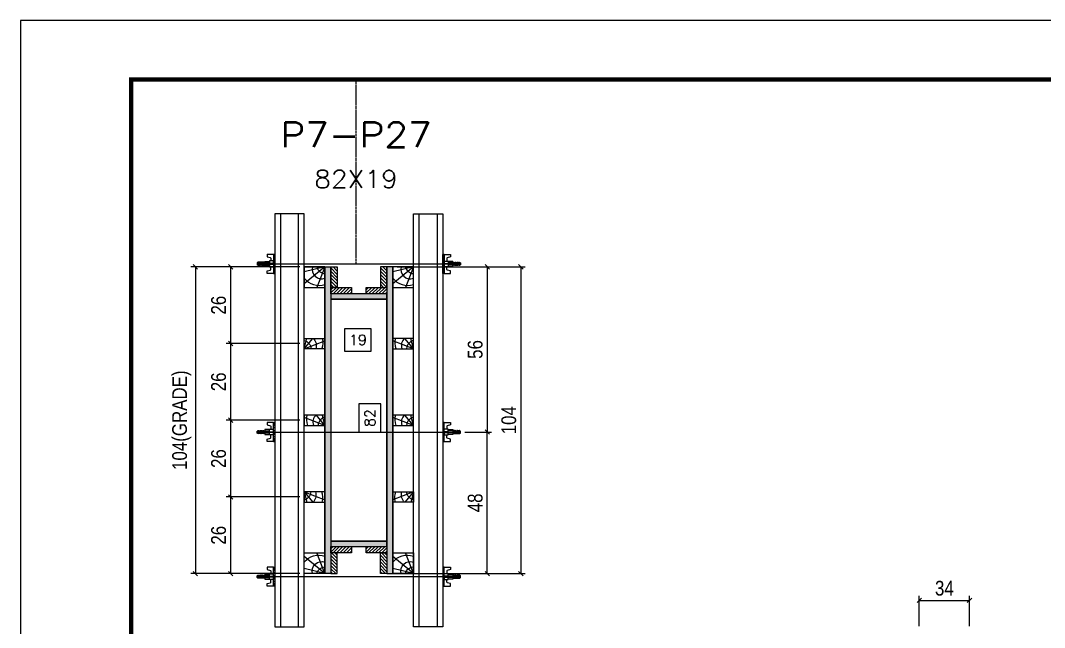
# Model space of a CAD drawing. Extents: x 808 to 7089, y -98 to 17032.
# Drawn here: x 808 to 1502, y 14324 to 14735 of the extents above; entities that cross this region are included whole.
import ezdxf
from ezdxf.enums import TextEntityAlignment as Align

# ---------------------------------------------------------------- set-up
doc = ezdxf.new("R2010")
doc.units = 0
doc.linetypes.add('DASHED', pattern=[0.75, 0.5, -0.25])
doc.linetypes.add('HIDDEN', pattern=[0.375, 0.25, -0.125])
for name, color, linetype in [('CHAPA', 1, 'Continuous'), ('COTA', 241, 'Continuous'), ('Cota Seção (2x)', 241, 'Continuous'), ('MEIO_PONT', 93, 'Continuous'), ('Painéis', 200, 'Continuous'), ('SARRAFO', 251, 'Continuous'), ('Texto de Titulo', 7, 'Continuous'), ('Texto Qtd Sarr', 242, 'Continuous')]:
    doc.layers.add(name, color=color, linetype=linetype)
for name, color, linetype, lineweight in [('Folhas', 255, 'Continuous', 9), ('Hachura', 251, 'Continuous', 9), ('Madeira', 126, 'Continuous', 18), ('Perfil Metálico', 224, 'Continuous', 18), ('SARRAFO DE PRESSAO', 251, 'DASHED', 9), ('Texto Seção', 7, 'Continuous', 15)]:
    doc.layers.add(name, color=color, linetype=linetype, lineweight=lineweight)
doc.styles.add('COTA TECNICA', font='techl___.ttf', dxfattribs={"height": 10})
doc.styles.add('COTA TECNICA 2X', font='techl___.ttf', dxfattribs={"height": 10})
doc.styles.add('ROMANS', font='romans.shx')
doc.dimstyles.new('PAINEL', dxfattribs={"dimtxt": 10, "dimasz": 3, "dimexe": 3, "dimexo": 3, "dimgap": 3, "dimtad": 1, "dimdec": 1, "dimzin": 12, "dimdsep": 46, "dimtxsty": 'COTA TECNICA', "dimblk1": 'OBLIQUE', "dimblk2": 'OBLIQUE', "dimsah": 1, "dimcen": 0.9, "dimclrd": 4, "dimclre": 4, "dimclrt": 240, "dimadec": 1, "dimazin": 3, "dimtfac": 1, "dimtdec": 1, "dimtmove": 0, "dimatfit": 3, "dimfxl": 1, "dimtolj": 1, "dimtzin": 12, "dimarcsym": 0})
doc.dimstyles.new('SECAO PILAR', dxfattribs={"dimtxt": 10, "dimasz": 3, "dimexe": 3, "dimexo": 3, "dimgap": 3, "dimtad": 1, "dimdec": 1, "dimlfac": 0.5, "dimzin": 12, "dimdsep": 46, "dimtxsty": 'COTA TECNICA 2X', "dimblk1": 'OBLIQUE', "dimblk2": 'OBLIQUE', "dimsah": 1, "dimcen": 0.9, "dimclrd": 256, "dimclre": 256, "dimclrt": 256, "dimadec": 1, "dimazin": 3, "dimtfac": 1, "dimtdec": 1, "dimtmove": 0, "dimatfit": 3, "dimfxl": 1, "dimtolj": 1, "dimtzin": 12, "dimarcsym": 0})
doc.dimstyles.new('SECÇÃO 2', dxfattribs={"dimtxt": 7, "dimasz": 6, "dimexe": 0.18, "dimexo": 2, "dimgap": -4, "dimtad": 3, "dimdec": 1, "dimlfac": 0.5, "dimzin": 12, "dimdsep": 46, "dimtxsty": 'ROMANS', "dimblk": 'ARCHTICK', "dimcen": 0.09, "dimse1": 1, "dimse2": 1, "dimsd1": 1, "dimsd2": 1, "dimclrd": 180, "dimclre": 5, "dimclrt": 1, "dimadec": 0, "dimazin": 3, "dimtfac": 1, "dimtdec": 1, "dimtofl": 0, "dimtmove": 0, "dimatfit": 3, "dimldrblk": 'ARCHTICK', "dimfxl": 1, "dimtolj": 1, "dimtzin": 0, "dimarcsym": 0})
pattern_1 = [(135, (-21872.9149, 23863.277), (-1.12253202, -1.12253202), [])]
pattern_2 = [(135, (-21872.9149, 23692.277), (-1.12253202, -1.12253202), [])]

# ---------------------------------------------------------------- blocks, each defined once
blk = doc.blocks.new('9999999999')
at = {"layer": 'Folhas'}
blk.add_lwpolyline([(98138.98, 34190.21), (99623.98, 34190.21), (99623.98, 35240.21), (98138.98, 35240.21)], close=True, dxfattribs=at)
at = {"layer": 'Folhas', "color": 30, "const_width": 3}
blk.add_lwpolyline([(98213.98, 34230.21), (99583.98, 34230.21), (99583.98, 35200.21), (98213.98, 35200.21)], close=True, dxfattribs=at)
blk = doc.blocks.new('*D168')
at = {"layer": 'Cota Seção (2x)', "color": 180, "lineweight": -2, "transparency": 16777216}
for p, q in [((1052.49, 14475.49), (1037.49, 14475.49)), ((1037.49, 14475.49), (1037.49, 14456.16)), ((1052.49, 14456.16), (1052.49, 14475.49)), ((1037.49, 14456.16), (1052.49, 14456.16))]:
    blk.add_line(p, q, dxfattribs=at)
at = {"layer": 'Defpoints', "color": 0, "transparency": 16777216}
for p in [(1018.49, 14546.33), (1018.49, 14382.33), (1056.49, 14382.33)]:
    blk.add_point(p, dxfattribs=at)
at = {"layer": 'Cota Seção (2x)', "color": 1, "transparency": 16777216, "insert": (1044.99, 14465.82), "char_height": 7, "attachment_point": 5, "rotation": 90, "style": 'ROMANS'}
blk.add_mtext('\\A1;82', dxfattribs=at)
blk = doc.blocks.new('_ArchTick')
at = {"color": 0, "linetype": 'ByBlock', "const_width": 0.15}
blk.add_lwpolyline([(-0.5, -0.5), (0.5, 0.5)], dxfattribs=at)
blk = doc.blocks.new('_Oblique')
at = {"color": 0, "linetype": 'ByBlock', "lineweight": -2}
blk.add_line((-0.5, -0.5), (0.5, 0.5), dxfattribs=at)
blk = doc.blocks.new('*D169')
at = {"layer": 'Cota Seção (2x)', "lineweight": -2, "transparency": 16777216}
for p, q in [((1063.49, 14568.33), (1150.27, 14568.33)), ((1147.27, 14568.33), (1147.27, 14360.33)), ((1063.49, 14360.33), (1150.27, 14360.33))]:
    blk.add_line(p, q, dxfattribs=at)
at = {"layer": 'Defpoints', "color": 0, "transparency": 16777216}
for p in [(1060.49, 14568.33), (1060.49, 14360.33), (1147.27, 14360.33)]:
    blk.add_point(p, dxfattribs=at)
at = {"layer": 'Cota Seção (2x)', "lineweight": -2, "transparency": 16777216, "xscale": 3, "yscale": 3, "zscale": 3}
for p, rotation in [((1147.27, 14568.33), 90), ((1147.27, 14360.33), 270)]:
    blk.add_blockref('_Oblique', p, dxfattribs=dict(at, rotation=rotation))
at = {"layer": 'Cota Seção (2x)', "transparency": 16777216, "insert": (1139.17, 14464.33), "char_height": 10, "attachment_point": 5, "rotation": 90, "style": 'COTA TECNICA 2X'}
blk.add_mtext('\\A1;104', dxfattribs=at)
blk = doc.blocks.new('*D170')
at = {"layer": 'Cota Seção (2x)', "lineweight": -2, "transparency": 16777216}
for p, q in [((1097.49, 14568.33), (1127.5, 14568.33)), ((1124.5, 14568.33), (1124.5, 14456.26)), ((1109.29, 14456.26), (1127.5, 14456.26))]:
    blk.add_line(p, q, dxfattribs=at)
at = {"layer": 'Defpoints', "color": 0, "transparency": 16777216}
for p in [(1094.49, 14568.33), (1106.29, 14456.26), (1124.5, 14456.26)]:
    blk.add_point(p, dxfattribs=at)
at = {"layer": 'Cota Seção (2x)', "lineweight": -2, "transparency": 16777216, "xscale": 3, "yscale": 3, "zscale": 3}
for p, rotation in [((1124.5, 14568.33), 90), ((1124.5, 14456.26), 270)]:
    blk.add_blockref('_Oblique', p, dxfattribs=dict(at, rotation=rotation))
at = {"layer": 'Cota Seção (2x)', "transparency": 16777216, "insert": (1116.39, 14512.29), "char_height": 10, "attachment_point": 5, "rotation": 90, "style": 'COTA TECNICA 2X'}
blk.add_mtext('\\A1;56', dxfattribs=at)
blk = doc.blocks.new('*D171')
at = {"layer": 'Cota Seção (2x)', "lineweight": -2, "transparency": 16777216}
for p, q in [((1109.29, 14456.26), (1127.5, 14456.26)), ((1124.5, 14360.33), (1124.5, 14456.26)), ((1097.49, 14360.33), (1127.5, 14360.33))]:
    blk.add_line(p, q, dxfattribs=at)
at = {"layer": 'Defpoints', "color": 0, "transparency": 16777216}
for p in [(1106.29, 14456.26), (1124.5, 14456.26), (1094.49, 14360.33)]:
    blk.add_point(p, dxfattribs=at)
at = {"layer": 'Cota Seção (2x)', "lineweight": -2, "transparency": 16777216, "xscale": 3, "yscale": 3, "zscale": 3}
for p, rotation in [((1124.5, 14456.26), 90), ((1124.5, 14360.33), 270)]:
    blk.add_blockref('_Oblique', p, dxfattribs=dict(at, rotation=rotation))
at = {"layer": 'Cota Seção (2x)', "transparency": 16777216, "insert": (1116.4, 14408.29), "char_height": 10, "attachment_point": 5, "rotation": 90, "style": 'COTA TECNICA 2X'}
blk.add_mtext('\\A1;48', dxfattribs=at)
blk = doc.blocks.new('*D172')
at = {"layer": 'Cota Seção (2x)', "color": 180, "lineweight": -2, "transparency": 16777216}
for p, q in [((1045.88, 14526.23), (1027.88, 14526.23)), ((1027.88, 14526.23), (1027.88, 14511.23)), ((1045.88, 14511.23), (1045.88, 14526.23)), ((1027.88, 14511.23), (1045.88, 14511.23))]:
    blk.add_line(p, q, dxfattribs=at)
at = {"layer": 'Defpoints', "color": 0, "transparency": 16777216}
for p in [(1018.49, 14546.33), (1056.49, 14546.33), (1056.49, 14507.23)]:
    blk.add_point(p, dxfattribs=at)
at = {"layer": 'Cota Seção (2x)', "color": 1, "transparency": 16777216, "insert": (1036.88, 14518.73), "char_height": 7, "attachment_point": 5, "style": 'ROMANS'}
blk.add_mtext('\\A1;19', dxfattribs=at)
blk = doc.blocks.new('titulo1')
at = {"layer": 'Defpoints', "color": 252, "linetype": 'HIDDEN', "ltscale": 2}
blk.add_line((0, 0), (0, 125), dxfattribs=at)
at = {"layer": 'Defpoints', "style": 'ROMANS', "oblique": 15}
blk.add_attdef('FOLHA', text='', height=10, dxfattribs=at).set_placement((0, 15.58), align=Align.MIDDLE_CENTER)
at = {"layer": 'Texto Qtd Sarr', "color": 3, "style": 'ROMANS', "oblique": 15}
for tag, height, p in [('TITULO', 17, (0, 71.45)), ('SEÇÃO', 12, (0, 41.55))]:
    blk.add_attdef(tag, text='', height=height, dxfattribs=at).set_placement(p, align=Align.MIDDLE_CENTER)
blk = doc.blocks.new('PONTALETE')
at = {"layer": 'Madeira'}
for q in [(2.71, 7), (7, 5.76), (7, 1.74)]:
    blk.add_line((0, 0), q, dxfattribs=at)
blk.add_lwpolyline([(0, 0), (7, 0), (7, 7), (0, 7)], close=True, dxfattribs=at)
for centre, radius, start, end in [((2.04, 0.06), 6.23, 37.2818, 109.0913), ((1.09, 0.9), 3.19, 343.603, 109.9847), ((-0.21, -0.78), 3.09, 14.6322, 86.0383)]:
    blk.add_arc(centre, radius, start, end, dxfattribs=at)
blk = doc.blocks.new('*D173')
at = {"layer": 'Cota Seção (2x)', "lineweight": -2, "transparency": 16777216}
for p, q in [((997.49, 14568.33), (923.72, 14568.33)), ((926.72, 14568.33), (926.72, 14360.33)), ((997.49, 14360.33), (923.72, 14360.33))]:
    blk.add_line(p, q, dxfattribs=at)
at = {"layer": 'Defpoints', "color": 0, "transparency": 16777216}
for p in [(1000.49, 14568.33), (926.72, 14360.33), (1000.49, 14360.33)]:
    blk.add_point(p, dxfattribs=at)
at = {"layer": 'Cota Seção (2x)', "lineweight": -2, "transparency": 16777216, "xscale": 3, "yscale": 3, "zscale": 3}
for p, rotation in [((926.72, 14568.33), 90), ((926.72, 14360.33), 270)]:
    blk.add_blockref('_Oblique', p, dxfattribs=dict(at, rotation=rotation))
at = {"layer": 'Cota Seção (2x)', "transparency": 16777216, "insert": (917.5, 14464.33), "char_height": 10, "attachment_point": 5, "rotation": 90, "style": 'COTA TECNICA 2X'}
blk.add_mtext('\\A1;104(GRADE)', dxfattribs=at)
blk = doc.blocks.new('*D174')
at = {"layer": 'Cota Seção (2x)', "lineweight": -2, "transparency": 16777216}
for p, q in [((997.49, 14412.33), (947.56, 14412.33)), ((950.56, 14412.33), (950.56, 14360.33)), ((997.49, 14360.33), (947.56, 14360.33))]:
    blk.add_line(p, q, dxfattribs=at)
at = {"layer": 'Defpoints', "color": 0, "transparency": 16777216}
for p in [(1000.49, 14412.33), (950.56, 14360.33), (1000.49, 14360.33)]:
    blk.add_point(p, dxfattribs=at)
at = {"layer": 'Cota Seção (2x)', "lineweight": -2, "transparency": 16777216, "xscale": 3, "yscale": 3, "zscale": 3}
for p, rotation in [((950.56, 14412.33), 90), ((950.56, 14360.33), 270)]:
    blk.add_blockref('_Oblique', p, dxfattribs=dict(at, rotation=rotation))
at = {"layer": 'Cota Seção (2x)', "transparency": 16777216, "insert": (942.46, 14386.33), "char_height": 10, "attachment_point": 5, "rotation": 90, "style": 'COTA TECNICA 2X'}
blk.add_mtext('\\A1;26', dxfattribs=at)
blk = doc.blocks.new('MEIO PONTALETE')
at = {"layer": 'Madeira'}
for q in [(2.71, 7), (3.5, 2.88), (3.5, 0.87)]:
    blk.add_line((0, 0), q, dxfattribs=at)
blk.add_lwpolyline([(0, 0), (3.5, 0), (3.5, 7), (0, 7)], close=True, dxfattribs=at)
for centre, radius, start, end in [((2.04, 0.06), 6.23, 76.4499, 109.0913), ((1.09, 0.9), 3.19, 40.9063, 109.9847), ((-0.21, -0.78), 3.09, 14.6322, 86.0383)]:
    blk.add_arc(centre, radius, start, end, dxfattribs=at)
blk = doc.blocks.new('C')
at = {"layer": 'Hachura', "color": 0}
for p, q in [((0, 3.22), (0, -3.22)), ((0.45, 3.22), (0, 3.22)), ((0.46, 3.16), (0, 3.16)), ((0.46, 3.05), (0, 3.05)), ((0.46, 2.88), (0, 2.88)), ((0, 2.75), (0, -1.16)), ((0.46, 2.65), (0, 2.65)), ((0.46, 2.23), (0, 2.23)), ((0.46, 1.51), (0, 1.51)), ((0.39, 0.49), (0.17, 0.49)), ((0.45, -3.23), (0.45, 3.22)), ((0.45, 3.22), (2.58, 3.22)), ((1.74, 0.97), (0.45, 0.97)), ((1.45, 0.1), (0.45, 0.1)), ((1.35, 1.94), (1.35, 0.96)), ((2.58, 2.39), (1.47, 2.09)), ((1.74, -0.97), (1.74, 0.97)), ((1.74, 0.97), (1.74, 0.84)), ((1.74, 0.97), (1.74, 0.84)), ((1.74, 0.84), (3.35, 0.84)), ((3.35, 0.45), (1.74, 0.45)), ((2.58, 3.22), (2.58, 2.39)), ((3.32, 0.84), (3.32, -0.84)), ((3.35, 0.84), (3.35, -0.84)), ((3.68, 0.45), (3.35, 0.45)), ((3.84, -0.52), (3.35, 0.45)), ((3.35, 0.06), (3.67, -0.57)), ((3.68, 0.45), (4.16, -0.52)), ((3.72, 0.5), (4.25, -0.57)), ((4.37, -0.55), (3.83, 0.53)), ((4.15, 0.45), (3.93, 0.45)), ((4.42, -0.52), (3.93, 0.45)), ((4.15, 0.45), (4.26, 0.45)), ((4.26, 0.45), (4.74, -0.52)), ((4.3, 0.5), (4.83, -0.57)), ((4.95, -0.55), (4.41, 0.53)), ((4.51, 0.45), (4.84, 0.45)), ((5, -0.52), (4.51, 0.45)), ((4.84, 0.45), (5.32, -0.52)), ((4.88, 0.5), (5.41, -0.57)), ((5.53, -0.55), (4.99, 0.53)), ((5.58, -0.52), (5.09, 0.45)), ((5.42, 0.45), (5.09, 0.45)), ((5.58, -0.52), (5.09, 0.45)), ((5.42, 0.45), (5.74, -0.19)), ((5.46, 0.5), (5.74, -0.07)), ((5.74, 0.19), (5.57, 0.53)), ((5.74, 0.32), (5.68, 0.45)), ((5.68, 0.45), (5.74, 0.45)), ((5.74, 0.45), (5.9, 0.29)), ((5.74, 0.45), (5.74, -0.52)), ((5.9, -0.36), (5.9, 0.29)), ((0.45, 0), (0, 0)), ((0.46, -1.52), (0, -1.52)), ((0.46, -2.23), (0, -2.23)), ((0.46, -2.65), (0, -2.65)), ((0.46, -2.88), (0, -2.88)), ((0.46, -3.05), (0, -3.05)), ((0.46, -3.16), (0, -3.16)), ((0, -3.22), (2.57, -3.22)), ((0.08, -0.48), (0.29, -0.48)), ((0.29, -0.48), (0.4, -0.48)), ((0.45, 0), (0.45, -0.97)), ((0.45, -0.16), (1.45, -0.16)), ((0.45, -0.65), (0.45, -0.32)), ((0.45, -3.23), (0.45, -0.65)), ((0.45, -0.97), (1.74, -0.97)), ((1.35, -1.94), (1.35, -0.97)), ((2.58, -2.39), (1.47, -2.1)), ((3.35, -0.32), (1.74, -0.32)), ((3.35, -0.84), (1.74, -0.84)), ((2.58, -3.23), (2.58, -2.39)), ((3.35, -0.07), (3.58, -0.52)), ((3.35, -0.52), (3.58, -0.52)), ((3.84, -0.52), (4.16, -0.52)), ((4.42, -0.52), (4.74, -0.52)), ((4.63, -0.52), (4.74, -0.52)), ((5, -0.52), (5.32, -0.52)), ((5.58, -0.52), (5.74, -0.52)), ((5.74, -0.52), (5.9, -0.36)), ((5.74, -0.52), (5.74, -0.52))]:
    blk.add_line(p, q, dxfattribs=at)
for centre, radius, start, end in [((1.52, 1.94), 0.161, 104.7436, 180), ((1.44, -0.03), 0.129, 272.695, 87.305), ((3.81, 0.39), 0.143, 25.5688, 154.4312), ((4.39, 0.39), 0.143, 25.5688, 154.4312), ((4.97, 0.39), 0.143, 25.5688, 154.4312), ((5.55, 0.39), 0.143, 25.5688, 154.4312), ((0.17, -0.37), 0.174, 221.744, 317.8592), ((1.52, -1.94), 0.161, 180, 255.2564), ((3.71, -0.4), 0.174, 222.1408, 318.256), ((4.29, -0.4), 0.174, 222.1408, 318.256), ((4.87, -0.4), 0.174, 222.1408, 318.256), ((5.45, -0.4), 0.174, 222.1408, 318.256), ((5.61, -0.4), 0.174, 317.8592, 318.256)]:
    blk.add_arc(centre, radius, start, end, dxfattribs=at)
blk = doc.blocks.new('*D175')
at = {"layer": 'COTA', "lineweight": -2, "transparency": 16777216}
for p, q in [((997.49, 14568.33), (947.56, 14568.33)), ((950.56, 14568.33), (950.56, 14516.33)), ((997.49, 14516.33), (947.56, 14516.33))]:
    blk.add_line(p, q, dxfattribs=at)
at = {"layer": 'Defpoints', "color": 0, "transparency": 16777216}
for p in [(1000.49, 14568.33), (950.56, 14516.33), (1000.49, 14516.33)]:
    blk.add_point(p, dxfattribs=at)
at = {"layer": 'COTA', "lineweight": -2, "transparency": 16777216, "xscale": 3, "yscale": 3, "zscale": 3}
for p, rotation in [((950.56, 14568.33), 90), ((950.56, 14516.33), 270)]:
    blk.add_blockref('_Oblique', p, dxfattribs=dict(at, rotation=rotation))
at = {"layer": 'COTA', "transparency": 16777216, "insert": (942.46, 14542.33), "char_height": 10, "attachment_point": 5, "rotation": 90, "style": 'COTA TECNICA 2X'}
blk.add_mtext('\\A1;26', dxfattribs=at)
blk = doc.blocks.new('*D176')
at = {"layer": 'Cota Seção (2x)', "lineweight": -2, "transparency": 16777216}
for p, q in [((997.49, 14516.33), (947.56, 14516.33)), ((950.56, 14516.33), (950.56, 14464.33)), ((997.49, 14464.33), (947.56, 14464.33))]:
    blk.add_line(p, q, dxfattribs=at)
at = {"layer": 'Defpoints', "color": 0, "transparency": 16777216}
for p in [(1000.49, 14516.33), (950.56, 14464.33), (1000.49, 14464.33)]:
    blk.add_point(p, dxfattribs=at)
at = {"layer": 'Cota Seção (2x)', "lineweight": -2, "transparency": 16777216, "xscale": 3, "yscale": 3, "zscale": 3}
for p, rotation in [((950.56, 14516.33), 90), ((950.56, 14464.33), 270)]:
    blk.add_blockref('_Oblique', p, dxfattribs=dict(at, rotation=rotation))
at = {"layer": 'Cota Seção (2x)', "transparency": 16777216, "insert": (942.46, 14490.33), "char_height": 10, "attachment_point": 5, "rotation": 90, "style": 'COTA TECNICA 2X'}
blk.add_mtext('\\A1;26', dxfattribs=at)
blk = doc.blocks.new('*D187')
at = {"layer": 'Cota Seção (2x)', "lineweight": -2, "transparency": 16777216}
for p, q in [((997.49, 14464.33), (947.56, 14464.33)), ((950.56, 14464.33), (950.56, 14412.33)), ((997.49, 14412.33), (947.56, 14412.33))]:
    blk.add_line(p, q, dxfattribs=at)
at = {"layer": 'Defpoints', "color": 0, "transparency": 16777216}
for p in [(1000.49, 14464.33), (950.56, 14412.33), (1000.49, 14412.33)]:
    blk.add_point(p, dxfattribs=at)
at = {"layer": 'Cota Seção (2x)', "lineweight": -2, "transparency": 16777216, "xscale": 3, "yscale": 3, "zscale": 3}
for p, rotation in [((950.56, 14464.33), 90), ((950.56, 14412.33), 270)]:
    blk.add_blockref('_Oblique', p, dxfattribs=dict(at, rotation=rotation))
at = {"layer": 'Cota Seção (2x)', "transparency": 16777216, "insert": (942.46, 14438.33), "char_height": 10, "attachment_point": 5, "rotation": 90, "style": 'COTA TECNICA 2X'}
blk.add_mtext('\\A1;26', dxfattribs=at)
blk = doc.blocks.new('*D178')
at = {"layer": 'COTA', "color": 4, "lineweight": -2, "transparency": 16777216}
for p, q in [((1417.34, 14324.74), (1417.34, 14345.17)), ((1417.34, 14342.17), (1451.34, 14342.17)), ((1451.34, 14324.74), (1451.34, 14345.17))]:
    blk.add_line(p, q, dxfattribs=at)
at = {"layer": 'Defpoints', "color": 0, "transparency": 16777216}
for p in [(1451.34, 14342.17), (1417.34, 14321.74), (1451.34, 14321.74)]:
    blk.add_point(p, dxfattribs=at)
at = {"layer": 'COTA', "color": 4, "lineweight": -2, "transparency": 16777216, "xscale": 3, "yscale": 3, "zscale": 3, "rotation": 180}
blk.add_blockref('_Oblique', (1417.34, 14342.17), dxfattribs=at)
at = {"layer": 'COTA', "color": 4, "lineweight": -2, "transparency": 16777216, "xscale": 3, "yscale": 3, "zscale": 3}
blk.add_blockref('_Oblique', (1451.34, 14342.17), dxfattribs=at)
at = {"layer": 'COTA', "color": 240, "transparency": 16777216, "insert": (1434.34, 14350.39), "char_height": 10, "attachment_point": 5, "style": 'COTA TECNICA'}
blk.add_mtext('\\A1;34', dxfattribs=at)

msp = doc.modelspace()

# ---------------------------------------------------------------- hatches: boundary and pattern name
at = {"layer": 'Hachura'}
h = msp.add_hatch(color=256, dxfattribs=at)
h.dxf.hatch_style = 1
h.paths.add_polyline_path([(1018.49, 14360.33), (1014.49, 14360.33), (1014.49, 14568.33), (1018.49, 14568.33)])
h = msp.add_hatch(color=256, dxfattribs=at)
h.dxf.hatch_style = 1
h.paths.add_polyline_path([(1018.49, 14360.33), (1014.49, 14360.33), (1014.49, 14568.33), (1018.49, 14568.33)])
h = msp.add_hatch(dxfattribs=at)
h.set_pattern_fill('ANSI31', color=256, scale=0.5, angle=90, style=0)
h.set_pattern_definition(pattern_2)
h.paths.add_polyline_path([(1018.49, 14554.33), (1022.89, 14554.33), (1022.89, 14568.33), (1018.49, 14568.33)])
h = msp.add_hatch(dxfattribs=at)
h.set_pattern_fill('ANSI31', color=256, scale=0.5, angle=90, style=0)
h.set_pattern_definition(pattern_2)
h.paths.add_polyline_path([(1056.49, 14554.33), (1052.09, 14554.33), (1052.09, 14568.33), (1056.49, 14568.33)])
h = msp.add_hatch(color=256, dxfattribs=at)
h.dxf.hatch_style = 1
h.paths.add_polyline_path([(1056.49, 14360.33), (1060.49, 14360.33), (1060.49, 14568.33), (1056.49, 14568.33)])
h = msp.add_hatch(color=256, dxfattribs=at)
h.dxf.hatch_style = 1
h.paths.add_polyline_path([(1056.49, 14360.33), (1060.49, 14360.33), (1060.49, 14568.33), (1056.49, 14568.33)])
h = msp.add_hatch(dxfattribs=at)
h.set_pattern_fill('ANSI31', color=256, scale=0.5, angle=540, style=0)
h.set_pattern_definition([(225, (-8470.4586, -8375.083), (1.12253202, -1.12253202), [])])
h.paths.add_polyline_path([(1018.49, 14554.33), (1018.49, 14549.93), (1032.49, 14549.93), (1032.49, 14554.33)])
h = msp.add_hatch(dxfattribs=at)
h.set_pattern_fill('ANSI31', color=256, scale=0.5, angle=540, style=0)
h.set_pattern_definition([(225, (-8446.4586, -8375.083), (1.12253202, -1.12253202), [])])
h.paths.add_polyline_path([(1042.49, 14554.33), (1042.49, 14549.93), (1056.49, 14549.93), (1056.49, 14554.33)])
h = msp.add_hatch(color=256, dxfattribs=at)
h.dxf.hatch_style = 1
h.paths.add_polyline_path([(1018.49, 14549.93), (1018.49, 14546.33), (1056.49, 14546.33), (1056.49, 14549.93)])
h = msp.add_hatch(color=256, dxfattribs=at)
h.dxf.hatch_style = 1
h.paths.add_polyline_path([(1018.49, 14549.93), (1018.49, 14546.33), (1056.49, 14546.33), (1056.49, 14549.93)])
h = msp.add_hatch(color=256, dxfattribs=at)
h.dxf.hatch_style = 1
h.paths.add_polyline_path([(1018.49, 14382.33), (1018.49, 14378.73), (1056.49, 14378.73), (1056.49, 14382.33)])
h = msp.add_hatch(color=256, dxfattribs=at)
h.dxf.hatch_style = 1
h.paths.add_polyline_path([(1018.49, 14382.33), (1018.49, 14378.73), (1056.49, 14378.73), (1056.49, 14382.33)])
h = msp.add_hatch(dxfattribs=at)
h.set_pattern_fill('ANSI31', color=256, scale=0.5, angle=540, style=0)
h.set_pattern_definition([(225, (-8470.4586, -8550.683), (1.12253202, -1.12253202), [])])
h.paths.add_polyline_path([(1018.49, 14378.73), (1018.49, 14374.33), (1032.49, 14374.33), (1032.49, 14378.73)])
h = msp.add_hatch(dxfattribs=at)
h.set_pattern_fill('ANSI31', color=256, scale=0.5, angle=90, style=0)
h.set_pattern_definition(pattern_1)
h.paths.add_polyline_path([(1018.49, 14374.33), (1022.89, 14374.33), (1022.89, 14360.33), (1018.49, 14360.33)])
h = msp.add_hatch(dxfattribs=at)
h.set_pattern_fill('ANSI31', color=256, scale=0.5, angle=540, style=0)
h.set_pattern_definition([(225, (-8446.4586, -8550.683), (1.12253202, -1.12253202), [])])
h.paths.add_polyline_path([(1042.49, 14378.73), (1042.49, 14374.33), (1056.49, 14374.33), (1056.49, 14378.73)])
h = msp.add_hatch(dxfattribs=at)
h.set_pattern_fill('ANSI31', color=256, scale=0.5, angle=90, style=0)
h.set_pattern_definition(pattern_1)
h.paths.add_polyline_path([(1056.49, 14374.33), (1052.09, 14374.33), (1052.09, 14360.33), (1056.49, 14360.33)])

# ---------------------------------------------------------------- linework, layer by layer
at = {"layer": 'CHAPA'}
for points in [[(1018.49, 14360.33), (1014.49, 14360.33), (1014.49, 14568.33), (1018.49, 14568.33)], [(1018.49, 14360.33), (1014.49, 14360.33), (1014.49, 14568.33), (1018.49, 14568.33)], [(1056.49, 14360.33), (1060.49, 14360.33), (1060.49, 14568.33), (1056.49, 14568.33)], [(1056.49, 14360.33), (1060.49, 14360.33), (1060.49, 14568.33), (1056.49, 14568.33)], [(1018.49, 14549.93), (1018.49, 14546.33), (1056.49, 14546.33), (1056.49, 14549.93)], [(1018.49, 14549.93), (1018.49, 14546.33), (1056.49, 14546.33), (1056.49, 14549.93)], [(1018.49, 14382.33), (1018.49, 14378.73), (1056.49, 14378.73), (1056.49, 14382.33)], [(1018.49, 14382.33), (1018.49, 14378.73), (1056.49, 14378.73), (1056.49, 14382.33)]]:
    msp.add_lwpolyline(points, close=True, dxfattribs=at)
at = {"layer": 'Hachura'}
for p, q in [((969.69, 14570.33), (1101.49, 14570.33)), ((969.69, 14456.32), (1101.49, 14456.32)), ((969.69, 14358.32), (1101.49, 14358.32))]:
    msp.add_line(p, q, dxfattribs=at)
at = {"layer": 'Madeira'}
for points in [[(1014.49, 14360.33), (1000.49, 14360.33), (1000.49, 14568.33), (1014.49, 14568.33)], [(1060.49, 14360.33), (1074.49, 14360.33), (1074.49, 14568.33), (1060.49, 14568.33)]]:
    msp.add_lwpolyline(points, close=True, dxfattribs=at)
at = {"layer": 'Painéis'}
msp.add_lwpolyline([(1056.49, 14546.33), (1018.49, 14546.33), (1018.49, 14382.33), (1056.49, 14382.33)], close=True, dxfattribs=at)
at = {"layer": 'Perfil Metálico'}
for points in [[(980.49, 14324.33), (1000.49, 14324.33), (1000.49, 14604.33), (980.49, 14604.33)], [(996.49, 14604.33), (984.49, 14604.33), (984.49, 14324.33), (996.49, 14324.33)], [(1094.49, 14324.33), (1074.49, 14324.33), (1074.49, 14604.33), (1094.49, 14604.33)], [(1078.49, 14604.33), (1090.49, 14604.33), (1090.49, 14324.33), (1078.49, 14324.33)]]:
    msp.add_lwpolyline(points, close=True, dxfattribs=at)
at = {"layer": 'SARRAFO'}
for points in [[(1022.89, 14568.33), (1022.89, 14554.33), (1018.49, 14554.33), (1018.49, 14568.33)], [(1052.09, 14568.33), (1052.09, 14554.33), (1056.49, 14554.33), (1056.49, 14568.33)], [(1032.49, 14549.93), (1018.49, 14549.93), (1018.49, 14554.33), (1032.49, 14554.33)], [(1032.49, 14549.93), (1018.49, 14549.93), (1018.49, 14554.33), (1032.49, 14554.33)], [(1056.49, 14549.93), (1042.49, 14549.93), (1042.49, 14554.33), (1056.49, 14554.33)], [(1056.49, 14549.93), (1042.49, 14549.93), (1042.49, 14554.33), (1056.49, 14554.33)], [(1032.49, 14374.33), (1018.49, 14374.33), (1018.49, 14378.73), (1032.49, 14378.73)], [(1032.49, 14374.33), (1018.49, 14374.33), (1018.49, 14378.73), (1032.49, 14378.73)], [(1022.89, 14360.33), (1022.89, 14374.33), (1018.49, 14374.33), (1018.49, 14360.33)], [(1056.49, 14374.33), (1042.49, 14374.33), (1042.49, 14378.73), (1056.49, 14378.73)], [(1056.49, 14374.33), (1042.49, 14374.33), (1042.49, 14378.73), (1056.49, 14378.73)], [(1052.09, 14360.33), (1052.09, 14374.33), (1056.49, 14374.33), (1056.49, 14360.33)]]:
    msp.add_lwpolyline(points, close=True, dxfattribs=at)

# ---------------------------------------------------------------- block references
at = {"layer": 'Hachura', "linetype": 'Continuous', "yscale": 2, "zscale": 2, "rotation": 180}
for p, xscale in [((980.49, 14570.33), 2), ((1094.49, 14570.32), -2)]:
    msp.add_blockref('C', p, dxfattribs=dict(at, xscale=xscale))
at = {"layer": 'Hachura', "linetype": 'Continuous', "yscale": 2, "zscale": 2}
for p, xscale in [((980.49, 14456.33), -2), ((1094.49, 14456.33), 2), ((980.49, 14358.32), -2), ((1094.49, 14358.33), 2)]:
    msp.add_blockref('C', p, dxfattribs=dict(at, xscale=xscale))
at = {"layer": 'MEIO_PONT'}
for name, p, xscale, yscale, zscale, rotation in [('PONTALETE', (1014.49, 14568.33), 2, 2, 2, 180), ('PONTALETE', (1074.49, 14568.33), 2, 2, 2, 180), ('MEIO PONTALETE', (1000.49, 14512.83), -1.999999997962732, 1.999999997962732, 1.999999997962732, 270), ('MEIO PONTALETE', (1074.49, 14512.83), 1.999999997962732, 1.999999997962732, 1.999999997962732, 90.00000000000001), ('MEIO PONTALETE', (1014.49, 14460.83), 1.999999997962732, 1.999999997962732, 1.999999997962732, 90.00000000000001), ('MEIO PONTALETE', (1074.49, 14460.83), 1.999999997962732, 1.999999997962732, 1.999999997962732, 90.00000000000001), ('MEIO PONTALETE', (1000.49, 14415.83), 1.999999997962732, 1.999999997962732, 1.999999997962732, 270), ('MEIO PONTALETE', (1074.49, 14415.83), -1.999999997962732, 1.999999997962732, 1.999999997962732, 90)]:
    msp.add_blockref(name, p, dxfattribs=dict(at, xscale=xscale, yscale=yscale, zscale=zscale, rotation=rotation))
at = {"layer": 'MEIO_PONT', "xscale": -2, "yscale": 2, "zscale": 2}
for p in [(1014.49, 14360.33), (1074.49, 14360.33)]:
    msp.add_blockref('PONTALETE', p, dxfattribs=at)
at = {"layer": 'SARRAFO DE PRESSAO', "color": 6, "linetype": 'ByBlock'}
msp.add_blockref('9999999999', (-97330.81, -20504.88), dxfattribs=at)
at = {"layer": 'Texto Seção'}
ref = msp.add_blockref('titulo1', (1035.59, 14570.33), dxfattribs=at)
ref.add_attrib('TITULO', 'P7-P27', dxfattribs={"layer": 'Texto de Titulo', "color": 7, "height": 17, "style": 'ROMANS', "width": 1.1}).set_placement((1035.59, 14657.83), align=Align.MIDDLE_CENTER)
ref.add_attrib('SEÇÃO', '82X19', dxfattribs={"layer": 'Texto de Titulo', "color": 7, "height": 12, "style": 'ROMANS', "width": 1.1}).set_placement((1035.59, 14627.83), align=Align.MIDDLE_CENTER)

# ---------------------------------------------------------------- dimensions: what is measured, and where the dimension line sits
at = {"layer": 'COTA'}
for base, p1, p2, angle, dimstyle, picture, middle in [((950.56, 14516.33), (1000.49, 14568.33), (1000.49, 14516.33), 270, 'SECAO PILAR', '*D175', (942.46, 14542.33)), ((1451.34, 14342.17), (1417.34, 14321.74), (1451.34, 14321.74), 180, 'PAINEL', '*D178', (1434.34, 14350.39))]:
    dim = msp.add_linear_dim(base=base, p1=p1, p2=p2, angle=angle, dimstyle=dimstyle, dxfattribs=at)
    dim.commit()
    dim.dimension.update_dxf_attribs({"geometry": picture, "text_midpoint": middle})
at = {"layer": 'Cota Seção (2x)', "color": 241}
dim = msp.add_linear_dim(base=(926.72, 14360.33), p1=(1000.49, 14568.33), p2=(1000.49, 14360.33), angle=270, text='<>(GRADE)', dimstyle='SECAO PILAR', dxfattribs=at)
dim.commit()
dim.dimension.update_dxf_attribs({"geometry": '*D173', "text_midpoint": (917.5, 14464.33)})
for base, p1, p2, angle, picture, middle in [((1147.27, 14360.33), (1060.49, 14568.33), (1060.49, 14360.33), 270, '*D169', (1139.17, 14464.33)), ((1124.5, 14456.26), (1094.49, 14568.33), (1106.29, 14456.26), 270, '*D170', (1116.39, 14512.29)), ((950.56, 14464.33), (1000.49, 14516.33), (1000.49, 14464.33), 270, '*D176', (942.46, 14490.33)), ((950.56, 14412.33), (1000.49, 14464.33), (1000.49, 14412.33), 90, '*D187', (942.46, 14438.33)), ((1124.5, 14456.26), (1094.49, 14360.33), (1106.29, 14456.26), 90, '*D171', (1116.4, 14408.29)), ((950.56, 14360.33), (1000.49, 14412.33), (1000.49, 14360.33), 270, '*D174', (942.46, 14386.33))]:
    dim = msp.add_linear_dim(base=base, p1=p1, p2=p2, angle=angle, dimstyle='SECAO PILAR', dxfattribs=at)
    dim.commit()
    dim.dimension.update_dxf_attribs({"geometry": picture, "text_midpoint": middle})
dim = msp.add_linear_dim(base=(1056.49, 14382.33), p1=(1018.49, 14546.33), p2=(1018.49, 14382.33), angle=270, dimstyle='SECÇÃO 2', dxfattribs=at)
dim.commit()
dim.dimension.update_dxf_attribs({"geometry": '*D168', "text_midpoint": (1056.49, 14465.82), "dimtype": 160})
dim = msp.add_linear_dim(base=(1056.49, 14507.23), p1=(1018.49, 14546.33), p2=(1056.49, 14546.33), dimstyle='SECÇÃO 2', dxfattribs=at)
dim.commit()
dim.dimension.update_dxf_attribs({"geometry": '*D172', "text_midpoint": (1036.88, 14507.23), "dimtype": 160})

doc.saveas('drawing.dxf')
